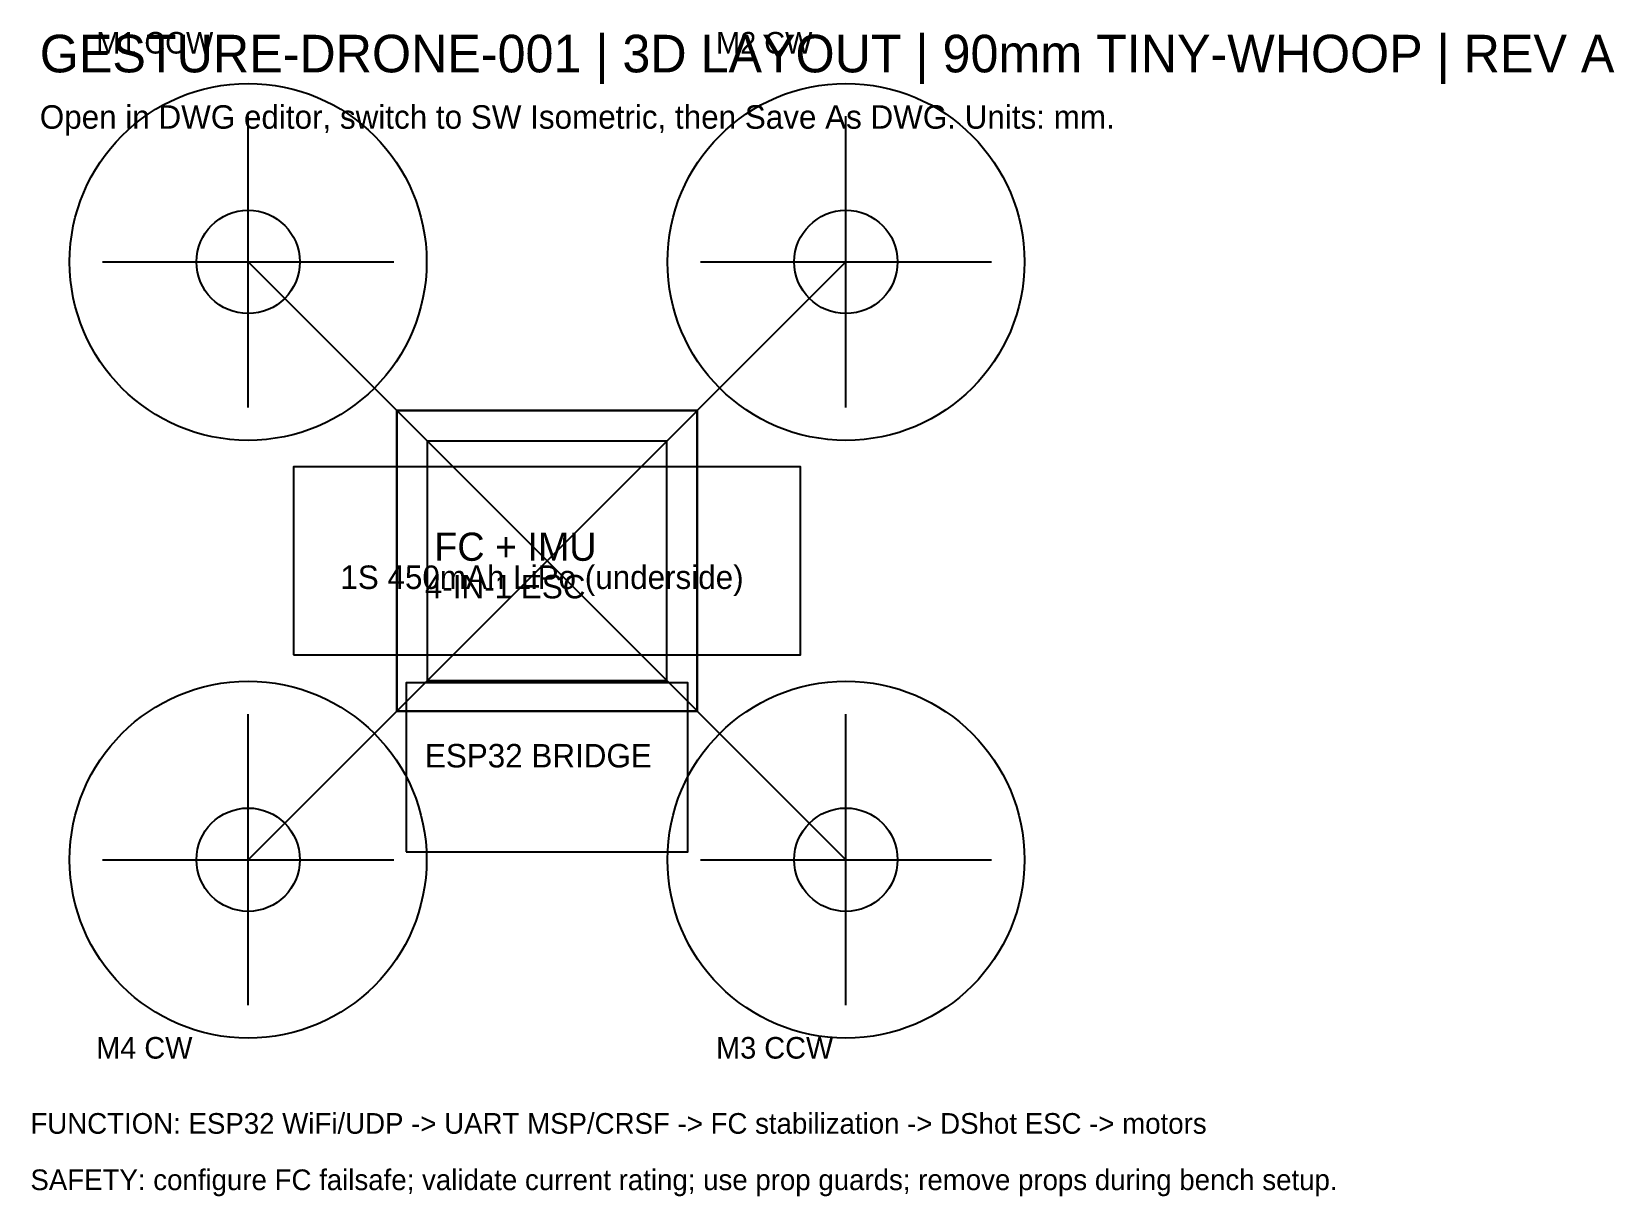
# Model space of a CAD drawing. Header units: millimetres. Extents: x -55 to 114, y -68 to 56.
import ezdxf

# ---------------------------------------------------------------- set-up
doc = ezdxf.new("R2010")
doc.units = ezdxf.units.MM
for name, color, linetype in [('ELECTRONICS', 3, 'CONTINUOUS'), ('FRAME', 8, 'CONTINUOUS'), ('MOTORS', 1, 'CONTINUOUS'), ('PROPS', 5, 'CONTINUOUS'), ('TEXT', 2, 'CONTINUOUS')]:
    doc.layers.add(name, color=color, linetype=linetype)

msp = doc.modelspace()

# ---------------------------------------------------------------- linework, layer by layer
at = {"layer": 'ELECTRONICS'}
for points in [[(-12.75, -12.75, 3.7), (12.75, -12.75, 3.7), (12.75, 12.75, 3.7), (-12.75, 12.75, 3.7)], [(-12.75, -12.75, 5.3), (12.75, -12.75, 5.3), (12.75, 12.75, 5.3), (-12.75, 12.75, 5.3)], [(-12.75, -12.75, 9.3), (12.75, -12.75, 9.3), (12.75, 12.75, 9.3), (-12.75, 12.75, 9.3)], [(-27, -10, -8), (27, -10, -8), (27, 10, -8), (-27, 10, -8)], [(-27, -10, -1), (27, -10, -1), (27, 10, -1), (-27, 10, -1)], [(-15, -31, 8), (15, -31, 8), (15, -13, 8), (-15, -13, 8)], [(-15, -31, 10.2), (15, -31, 10.2), (15, -13, 10.2), (-15, -13, 10.2)]]:
    msp.add_3dface(points, dxfattribs=at)
at = {"layer": 'FRAME'}
for q in [(-31.82, 31.82, 1.15), (31.82, 31.82, 1.15), (-31.82, -31.82, 1.15), (31.82, -31.82, 1.15)]:
    msp.add_line((0, 0, 1.15), q, dxfattribs=at)
for centre in [(-31.82, 31.82), (-31.82, 31.82, 8), (31.82, 31.82), (31.82, 31.82, 8), (-31.82, -31.82), (-31.82, -31.82, 8), (31.82, -31.82), (31.82, -31.82, 8)]:
    msp.add_circle(centre, 19, dxfattribs=at)
for points in [[(-16, -16), (16, -16), (16, 16), (-16, 16)], [(-16, -16, 2.3), (16, -16, 2.3), (16, 16, 2.3), (-16, 16, 2.3)], [(16, 16), (-16, 16), (-16, 16, 2.3), (16, 16, 2.3)], [(-16, 16), (-16, -16), (-16, -16, 2.3), (-16, 16, 2.3)], [(16, -16), (16, 16), (16, 16, 2.3), (16, -16, 2.3)], [(-16, -16), (16, -16), (16, -16, 2.3), (-16, -16, 2.3)]]:
    msp.add_3dface(points, dxfattribs=at)
at = {"layer": 'MOTORS'}
for centre in [(-31.82, 31.82, 2.3), (-31.82, 31.82, 16.3), (31.82, 31.82, 2.3), (31.82, 31.82, 16.3), (-31.82, -31.82, 2.3), (-31.82, -31.82, 16.3), (31.82, -31.82, 2.3), (31.82, -31.82, 16.3)]:
    msp.add_circle(centre, 5.5, dxfattribs=at)
at = {"layer": 'PROPS'}
for p, q in [((-31.82, 16.32, 20.5), (-31.82, 47.32, 20.5)), ((31.82, 16.32, 20.5), (31.82, 47.32, 20.5)), ((-47.32, 31.82, 20.5), (-16.32, 31.82, 20.5)), ((16.32, 31.82, 20.5), (47.32, 31.82, 20.5)), ((-31.82, -47.32, 20.5), (-31.82, -16.32, 20.5)), ((31.82, -47.32, 20.5), (31.82, -16.32, 20.5)), ((-47.32, -31.82, 20.5), (-16.32, -31.82, 20.5)), ((16.32, -31.82, 20.5), (47.32, -31.82, 20.5))]:
    msp.add_line(p, q, dxfattribs=at)

# ---------------------------------------------------------------- texts
at = {"layer": 'TEXT'}
for s, height, p in [('GESTURE-DRONE-001 | 3D LAYOUT | 90mm TINY-WHOOP | REV A', 4, (-54, 52, 28)), ('M1 CCW', 2.3, (-48, 54, 11)), ('M2 CW', 2.3, (18, 54, 11)), ('Open in DWG editor, switch to SW Isometric, then Save As DWG. Units: mm.', 2.5, (-54, 46, 28)), ('FC + IMU', 3, (-12, 0, 11)), ('1S 450mAh LiPo (underside)', 2.5, (-22, -3)), ('4-IN-1 ESC', 2.5, (-13, -4, 7)), ('ESP32 BRIDGE', 2.5, (-13, -22, 11)), ('M4 CW', 2.3, (-48, -53, 11)), ('M3 CCW', 2.3, (18, -53, 11)), ('FUNCTION: ESP32 WiFi/UDP -> UART MSP/CRSF -> FC stabilization -> DShot ESC -> motors', 2.2, (-55, -61)), ('SAFETY: configure FC failsafe; validate current rating; use prop guards; remove props during bench setup.', 2.2, (-55, -67))]:
    msp.add_text(s, height=height, dxfattribs=at).set_placement(p)

doc.saveas('drawing.dxf')
